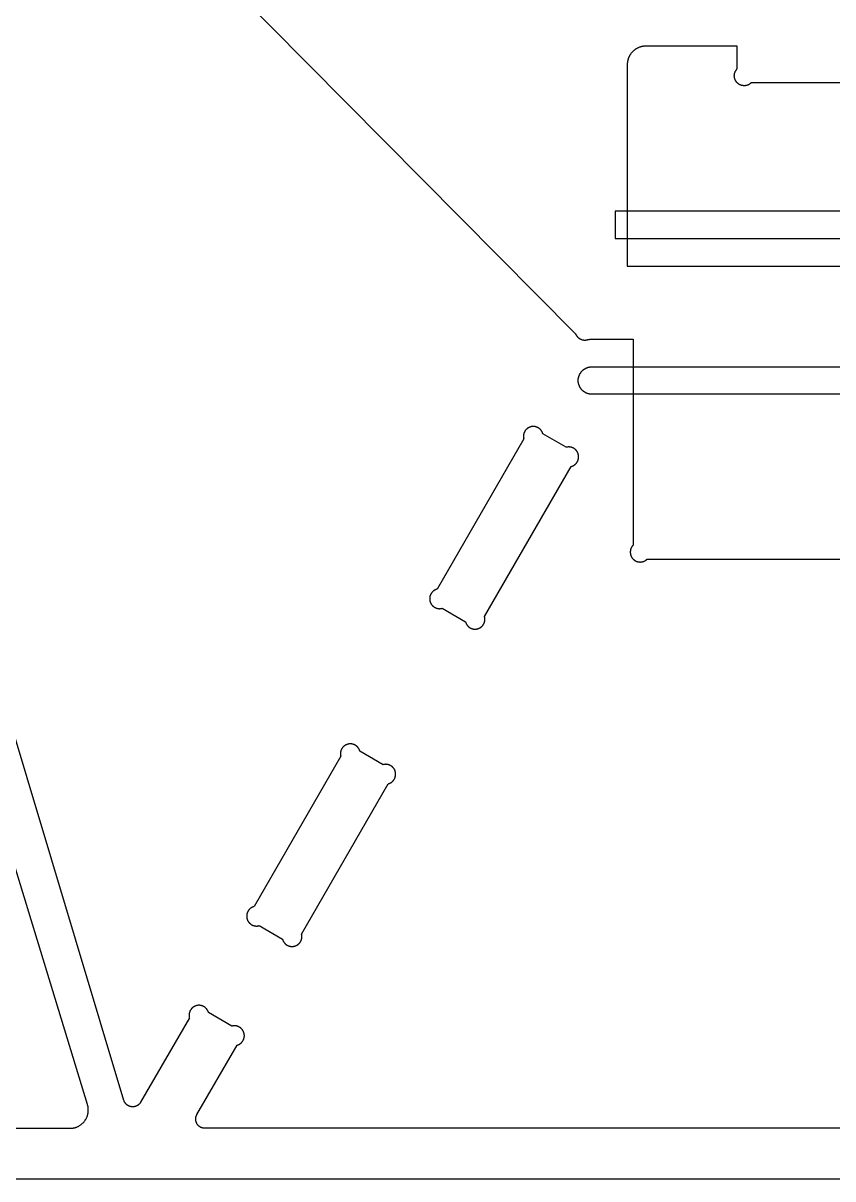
# Model space of a CAD drawing. Header units: inches. Extents: x -71.1 to 24.9, y -42.3 to 5.7.
# Drawn here: x -35.74 to -24.69, y -42.25 to -26.48 of the extents above; entities that cross this region are included whole.
import ezdxf

# ---------------------------------------------------------------- set-up
doc = ezdxf.new("R2010")
doc.units = ezdxf.units.IN
doc.header["$LTSCALE"] = 0.03937
doc.header["$MEASUREMENT"] = 0
for name, color, linetype, true_color in [('Default', 7, 'Continuous', 0x000000), ('pocket', 7, 'Continuous', 0x000000), ('profile - inside', 7, 'Continuous', 0x000000), ('profile - outside', 7, 'Continuous', 0x000000)]:
    doc.layers.add(name, color=color, linetype=linetype, true_color=true_color)

msp = doc.modelspace()

# ---------------------------------------------------------------- linework, layer by layer
at = {"layer": 'Default'}
msp.add_lwpolyline([(24.927, -42.253), (24.927, 5.747), (-71.073, 5.747), (-71.073, -42.253), (24.927, -42.253)], dxfattribs=at)
at = {"layer": 'pocket'}
for points in [[(-17.83, -29.045), (-27.664, -29.045)], [(-27.664, -29.045), (-27.664, -29.42)], [(-27.664, -29.42), (-17.83, -29.42)], [(-27.98, -31.545), (-27.984, -31.545), (-27.988, -31.545), (-27.992, -31.545), (-27.997, -31.544), (-28.001, -31.544), (-28.005, -31.543), (-28.01, -31.543), (-28.014, -31.542), (-28.018, -31.541), (-28.023, -31.54), (-28.027, -31.539), (-28.031, -31.538), (-28.036, -31.536), (-28.04, -31.535), (-28.045, -31.533), (-28.049, -31.532), (-28.053, -31.53), (-28.057, -31.528), (-28.062, -31.526), (-28.066, -31.524), (-28.07, -31.522), (-28.074, -31.519), (-28.078, -31.517), (-28.082, -31.514), (-28.086, -31.512), (-28.09, -31.509), (-28.094, -31.506), (-28.098, -31.503), (-28.102, -31.5), (-28.105, -31.497), (-28.109, -31.493), (-28.112, -31.49), (-28.116, -31.487), (-28.119, -31.483), (-28.122, -31.479), (-28.125, -31.476), (-28.128, -31.472), (-28.131, -31.468), (-28.134, -31.464), (-28.137, -31.46), (-28.139, -31.456), (-28.142, -31.452), (-28.144, -31.448), (-28.146, -31.444), (-28.149, -31.439), (-28.151, -31.435), (-28.152, -31.431), (-28.154, -31.427), (-28.156, -31.422), (-28.157, -31.418), (-28.159, -31.413), (-28.16, -31.409), (-28.161, -31.405), (-28.162, -31.4), (-28.163, -31.396), (-28.164, -31.392), (-28.165, -31.387), (-28.166, -31.383), (-28.166, -31.379), (-28.167, -31.374), (-28.167, -31.37), (-28.167, -31.366), (-28.167, -31.362), (-28.167, -31.358), (-28.167, -31.353), (-28.167, -31.349), (-28.167, -31.345), (-28.167, -31.341), (-28.166, -31.336), (-28.166, -31.332), (-28.165, -31.328), (-28.164, -31.323), (-28.163, -31.319), (-28.162, -31.315), (-28.161, -31.31), (-28.16, -31.306), (-28.159, -31.302), (-28.157, -31.297), (-28.156, -31.293), (-28.154, -31.288), (-28.152, -31.284), (-28.151, -31.28), (-28.149, -31.276), (-28.146, -31.271), (-28.144, -31.267), (-28.142, -31.263), (-28.139, -31.259), (-28.137, -31.255), (-28.134, -31.251), (-28.131, -31.247), (-28.128, -31.243), (-28.125, -31.239), (-28.122, -31.236), (-28.119, -31.232), (-28.116, -31.228), (-28.112, -31.225), (-28.109, -31.222), (-28.105, -31.218), (-28.102, -31.215), (-28.098, -31.212), (-28.094, -31.209), (-28.09, -31.206), (-28.086, -31.203), (-28.082, -31.201), (-28.078, -31.198), (-28.074, -31.196), (-28.07, -31.193), (-28.066, -31.191), (-28.062, -31.189), (-28.057, -31.187), (-28.053, -31.185), (-28.049, -31.183), (-28.045, -31.182), (-28.04, -31.18), (-28.036, -31.179), (-28.031, -31.177), (-28.027, -31.176), (-28.023, -31.175), (-28.018, -31.174), (-28.014, -31.173), (-28.01, -31.172), (-28.005, -31.172), (-28.001, -31.171), (-27.997, -31.171), (-27.992, -31.17), (-27.988, -31.17), (-27.984, -31.17), (-27.98, -31.17)], [(-27.98, -31.17), (-17.417, -31.17)], [(-17.417, -31.545), (-27.98, -31.545)]]:
    msp.add_lwpolyline(points, dxfattribs=at)
at = {"layer": 'profile - inside'}
for points in [[(-30.195, -34.336), (-30.195, -34.339), (-30.195, -34.342), (-30.195, -34.345), (-30.195, -34.348), (-30.194, -34.351), (-30.194, -34.354), (-30.194, -34.357), (-30.193, -34.36), (-30.192, -34.363), (-30.192, -34.367), (-30.191, -34.37), (-30.19, -34.373), (-30.189, -34.376), (-30.188, -34.379), (-30.187, -34.382), (-30.186, -34.385), (-30.185, -34.389), (-30.183, -34.392), (-30.182, -34.395), (-30.18, -34.398), (-30.179, -34.401), (-30.177, -34.404), (-30.175, -34.407), (-30.173, -34.41), (-30.171, -34.412), (-30.169, -34.415), (-30.167, -34.418), (-30.165, -34.421), (-30.163, -34.423), (-30.161, -34.426), (-30.158, -34.429), (-30.156, -34.431), (-30.153, -34.434), (-30.151, -34.436), (-30.148, -34.438), (-30.145, -34.441), (-30.143, -34.443), (-30.14, -34.445), (-30.137, -34.447), (-30.134, -34.449), (-30.131, -34.451), (-30.128, -34.452), (-30.125, -34.454), (-30.122, -34.456), (-30.119, -34.457), (-30.116, -34.459), (-30.113, -34.46), (-30.11, -34.461), (-30.107, -34.462), (-30.104, -34.464), (-30.101, -34.465), (-30.097, -34.466), (-30.094, -34.466), (-30.091, -34.467), (-30.088, -34.468), (-30.085, -34.468), (-30.082, -34.469), (-30.079, -34.469), (-30.076, -34.47), (-30.072, -34.47), (-30.069, -34.47), (-30.066, -34.471), (-30.063, -34.471), (-30.06, -34.471), (-30.056, -34.471), (-30.052, -34.47), (-30.047, -34.47), (-30.043, -34.47), (-30.039, -34.469), (-30.034, -34.468), (-30.03, -34.467), (-30.025, -34.466), (-29.707, -34.65), (-29.706, -34.653), (-29.705, -34.655), (-29.704, -34.658), (-29.703, -34.661), (-29.702, -34.663), (-29.701, -34.666), (-29.7, -34.668), (-29.699, -34.671), (-29.698, -34.673), (-29.697, -34.676), (-29.695, -34.678), (-29.694, -34.681), (-29.693, -34.683), (-29.691, -34.686), (-29.69, -34.688), (-29.688, -34.69), (-29.687, -34.693), (-29.685, -34.695), (-29.683, -34.697), (-29.681, -34.7), (-29.68, -34.702), (-29.678, -34.704), (-29.676, -34.706), (-29.674, -34.708), (-29.672, -34.71), (-29.67, -34.712), (-29.668, -34.714), (-29.666, -34.716), (-29.663, -34.718), (-29.661, -34.72), (-29.659, -34.722), (-29.657, -34.724), (-29.654, -34.725), (-29.652, -34.727), (-29.65, -34.728), (-29.647, -34.73), (-29.645, -34.731), (-29.642, -34.733), (-29.64, -34.734), (-29.637, -34.736), (-29.635, -34.737), (-29.632, -34.738), (-29.63, -34.739), (-29.627, -34.74), (-29.625, -34.741), (-29.622, -34.742), (-29.62, -34.743), (-29.617, -34.744), (-29.614, -34.745), (-29.612, -34.745), (-29.609, -34.746), (-29.607, -34.747), (-29.604, -34.747), (-29.601, -34.748), (-29.599, -34.748), (-29.596, -34.749), (-29.594, -34.749), (-29.591, -34.749), (-29.589, -34.75), (-29.586, -34.75), (-29.584, -34.75), (-29.581, -34.75), (-29.579, -34.75), (-29.576, -34.75), (-29.573, -34.75), (-29.57, -34.75), (-29.567, -34.75), (-29.564, -34.75), (-29.561, -34.749), (-29.558, -34.749), (-29.555, -34.749), (-29.552, -34.748), (-29.548, -34.747), (-29.545, -34.747), (-29.542, -34.746), (-29.539, -34.745), (-29.536, -34.744), (-29.533, -34.743), (-29.53, -34.742), (-29.526, -34.741), (-29.523, -34.74), (-29.52, -34.738), (-29.517, -34.737), (-29.514, -34.735), (-29.511, -34.734), (-29.508, -34.732), (-29.505, -34.73), (-29.502, -34.728), (-29.499, -34.726), (-29.497, -34.724), (-29.494, -34.722), (-29.491, -34.72), (-29.488, -34.718), (-29.486, -34.716), (-29.483, -34.713), (-29.481, -34.711), (-29.478, -34.708), (-29.476, -34.706), (-29.474, -34.703), (-29.471, -34.7), (-29.469, -34.698), (-29.467, -34.695), (-29.465, -34.692), (-29.463, -34.689), (-29.461, -34.686), (-29.46, -34.683), (-29.458, -34.68), (-29.456, -34.677), (-29.455, -34.674), (-29.453, -34.671), (-29.452, -34.668), (-29.451, -34.665), (-29.449, -34.662), (-29.448, -34.659), (-29.447, -34.656), (-29.446, -34.652), (-29.445, -34.649), (-29.445, -34.646), (-29.444, -34.643), (-29.443, -34.64), (-29.443, -34.637), (-29.442, -34.634), (-29.442, -34.63), (-29.442, -34.627), (-29.441, -34.624), (-29.441, -34.621), (-29.441, -34.618), (-29.441, -34.615), (-29.441, -34.611), (-29.441, -34.607), (-29.442, -34.602), (-29.442, -34.598), (-29.443, -34.594), (-29.444, -34.589), (-29.445, -34.585), (-29.446, -34.58), (-28.262, -32.529), (-28.259, -32.529), (-28.256, -32.528), (-28.254, -32.527), (-28.251, -32.526), (-28.249, -32.525), (-28.246, -32.524), (-28.244, -32.523), (-28.241, -32.522), (-28.239, -32.521), (-28.236, -32.52), (-28.234, -32.518), (-28.231, -32.517), (-28.229, -32.516), (-28.226, -32.514), (-28.224, -32.513), (-28.221, -32.511), (-28.219, -32.509), (-28.217, -32.508), (-28.214, -32.506), (-28.212, -32.504), (-28.21, -32.503), (-28.208, -32.501), (-28.206, -32.499), (-28.203, -32.497), (-28.201, -32.495), (-28.199, -32.493), (-28.197, -32.491), (-28.195, -32.488), (-28.194, -32.486), (-28.192, -32.484), (-28.19, -32.482), (-28.188, -32.48), (-28.187, -32.477), (-28.185, -32.475), (-28.183, -32.473), (-28.182, -32.47), (-28.18, -32.468), (-28.179, -32.465), (-28.178, -32.463), (-28.176, -32.46), (-28.175, -32.458), (-28.174, -32.455), (-28.173, -32.453), (-28.172, -32.45), (-28.171, -32.448), (-28.17, -32.445), (-28.169, -32.442), (-28.168, -32.44), (-28.167, -32.437), (-28.166, -32.435), (-28.166, -32.432), (-28.165, -32.43), (-28.165, -32.427), (-28.164, -32.424), (-28.164, -32.422), (-28.163, -32.419), (-28.163, -32.417), (-28.162, -32.414), (-28.162, -32.412), (-28.162, -32.409), (-28.162, -32.406), (-28.162, -32.404), (-28.162, -32.401), (-28.162, -32.399), (-28.162, -32.396), (-28.162, -32.393), (-28.162, -32.39), (-28.162, -32.387), (-28.162, -32.384), (-28.163, -32.381), (-28.163, -32.378), (-28.164, -32.374), (-28.164, -32.371), (-28.165, -32.368), (-28.166, -32.365), (-28.167, -32.362), (-28.168, -32.359), (-28.169, -32.356), (-28.17, -32.352), (-28.171, -32.349), (-28.172, -32.346), (-28.174, -32.343), (-28.175, -32.34), (-28.177, -32.337), (-28.178, -32.334), (-28.18, -32.331), (-28.182, -32.328), (-28.184, -32.325), (-28.186, -32.322), (-28.188, -32.319), (-28.19, -32.317), (-28.192, -32.314), (-28.194, -32.311), (-28.196, -32.309), (-28.199, -32.306), (-28.201, -32.304), (-28.204, -32.301), (-28.206, -32.299), (-28.209, -32.296), (-28.212, -32.294), (-28.214, -32.292), (-28.217, -32.29), (-28.22, -32.288), (-28.223, -32.286), (-28.226, -32.284), (-28.229, -32.282), (-28.232, -32.281), (-28.235, -32.279), (-28.238, -32.278), (-28.241, -32.276), (-28.244, -32.275), (-28.247, -32.274), (-28.25, -32.272), (-28.253, -32.271), (-28.256, -32.27), (-28.259, -32.269), (-28.263, -32.268), (-28.266, -32.268), (-28.269, -32.267), (-28.272, -32.266), (-28.275, -32.266), (-28.278, -32.265), (-28.281, -32.265), (-28.284, -32.265), (-28.288, -32.264), (-28.291, -32.264), (-28.294, -32.264), (-28.297, -32.264), (-28.301, -32.264), (-28.305, -32.264), (-28.309, -32.265), (-28.314, -32.265), (-28.318, -32.266), (-28.323, -32.267), (-28.327, -32.268), (-28.332, -32.269), (-28.65, -32.085), (-28.651, -32.082), (-28.652, -32.079), (-28.653, -32.077), (-28.654, -32.074), (-28.655, -32.072), (-28.656, -32.069), (-28.657, -32.066), (-28.658, -32.064), (-28.659, -32.061), (-28.66, -32.059), (-28.661, -32.056), (-28.663, -32.054), (-28.664, -32.051), (-28.666, -32.049), (-28.667, -32.047), (-28.669, -32.044), (-28.67, -32.042), (-28.672, -32.04), (-28.674, -32.037), (-28.675, -32.035), (-28.677, -32.033), (-28.679, -32.031), (-28.681, -32.028), (-28.683, -32.026), (-28.685, -32.024), (-28.687, -32.022), (-28.689, -32.02), (-28.691, -32.018), (-28.693, -32.017), (-28.696, -32.015), (-28.698, -32.013), (-28.7, -32.011), (-28.703, -32.009), (-28.705, -32.008), (-28.707, -32.006), (-28.71, -32.005), (-28.712, -32.003), (-28.715, -32.002), (-28.717, -32), (-28.719, -31.999), (-28.722, -31.998), (-28.725, -31.997), (-28.727, -31.996), (-28.73, -31.995), (-28.732, -31.994), (-28.735, -31.993), (-28.737, -31.992), (-28.74, -31.991), (-28.743, -31.99), (-28.745, -31.989), (-28.748, -31.989), (-28.75, -31.988), (-28.753, -31.987), (-28.755, -31.987), (-28.758, -31.986), (-28.761, -31.986), (-28.763, -31.986), (-28.766, -31.985), (-28.768, -31.985), (-28.771, -31.985), (-28.773, -31.985), (-28.776, -31.985), (-28.778, -31.985), (-28.781, -31.984), (-28.784, -31.985), (-28.787, -31.985), (-28.79, -31.985), (-28.793, -31.985), (-28.796, -31.985), (-28.799, -31.986), (-28.802, -31.986), (-28.805, -31.987), (-28.808, -31.987), (-28.812, -31.988), (-28.815, -31.989), (-28.818, -31.99), (-28.821, -31.991), (-28.824, -31.992), (-28.827, -31.993), (-28.83, -31.994), (-28.834, -31.995), (-28.837, -31.997), (-28.84, -31.998), (-28.843, -32), (-28.846, -32.001), (-28.849, -32.003), (-28.852, -32.005), (-28.855, -32.006), (-28.858, -32.008), (-28.86, -32.01), (-28.863, -32.013), (-28.866, -32.015), (-28.869, -32.017), (-28.871, -32.019), (-28.874, -32.022), (-28.876, -32.024), (-28.879, -32.027), (-28.881, -32.029), (-28.883, -32.032), (-28.886, -32.034), (-28.888, -32.037), (-28.89, -32.04), (-28.892, -32.043), (-28.894, -32.046), (-28.896, -32.049), (-28.897, -32.051), (-28.899, -32.054), (-28.901, -32.057), (-28.902, -32.061), (-28.904, -32.064), (-28.905, -32.067), (-28.906, -32.07), (-28.907, -32.073), (-28.909, -32.076), (-28.91, -32.079), (-28.911, -32.082), (-28.911, -32.085), (-28.912, -32.089), (-28.913, -32.092), (-28.914, -32.095), (-28.914, -32.098), (-28.915, -32.101), (-28.915, -32.104), (-28.915, -32.107), (-28.915, -32.11), (-28.916, -32.113), (-28.916, -32.116), (-28.916, -32.119), (-28.916, -32.124), (-28.916, -32.128), (-28.915, -32.132), (-28.915, -32.137), (-28.914, -32.141), (-28.913, -32.146), (-28.912, -32.15), (-28.911, -32.154), (-30.095, -34.205), (-30.098, -34.206), (-30.1, -34.207), (-30.103, -34.208), (-30.106, -34.209), (-30.108, -34.209), (-30.111, -34.21), (-30.113, -34.212), (-30.116, -34.213), (-30.118, -34.214), (-30.121, -34.215), (-30.123, -34.216), (-30.126, -34.218), (-30.128, -34.219), (-30.131, -34.221), (-30.133, -34.222), (-30.136, -34.224), (-30.138, -34.225), (-30.14, -34.227), (-30.143, -34.229), (-30.145, -34.23), (-30.147, -34.232), (-30.149, -34.234), (-30.151, -34.236), (-30.153, -34.238), (-30.155, -34.24), (-30.158, -34.242), (-30.159, -34.244), (-30.161, -34.246), (-30.163, -34.248), (-30.165, -34.251), (-30.167, -34.253), (-30.169, -34.255), (-30.17, -34.257), (-30.172, -34.26), (-30.174, -34.262), (-30.175, -34.265), (-30.177, -34.267), (-30.178, -34.269), (-30.179, -34.272), (-30.181, -34.274), (-30.182, -34.277), (-30.183, -34.279), (-30.184, -34.282), (-30.185, -34.285), (-30.186, -34.287), (-30.187, -34.29), (-30.188, -34.292), (-30.189, -34.295), (-30.19, -34.297), (-30.191, -34.3), (-30.191, -34.303), (-30.192, -34.305), (-30.192, -34.308), (-30.193, -34.31), (-30.193, -34.313), (-30.194, -34.316), (-30.194, -34.318), (-30.194, -34.321), (-30.195, -34.323), (-30.195, -34.326), (-30.195, -34.328), (-30.195, -34.331), (-30.195, -34.333), (-30.195, -34.336)], [(-32.693, -38.667), (-32.693, -38.67), (-32.693, -38.673), (-32.693, -38.676), (-32.693, -38.679), (-32.692, -38.682), (-32.692, -38.685), (-32.692, -38.688), (-32.691, -38.692), (-32.69, -38.695), (-32.69, -38.698), (-32.689, -38.701), (-32.688, -38.704), (-32.687, -38.707), (-32.686, -38.71), (-32.685, -38.714), (-32.684, -38.717), (-32.682, -38.72), (-32.681, -38.723), (-32.68, -38.726), (-32.678, -38.729), (-32.677, -38.732), (-32.675, -38.735), (-32.673, -38.738), (-32.671, -38.741), (-32.669, -38.744), (-32.667, -38.747), (-32.665, -38.749), (-32.663, -38.752), (-32.661, -38.755), (-32.658, -38.757), (-32.656, -38.76), (-32.654, -38.763), (-32.651, -38.765), (-32.649, -38.767), (-32.646, -38.77), (-32.643, -38.772), (-32.641, -38.774), (-32.638, -38.776), (-32.635, -38.778), (-32.632, -38.78), (-32.629, -38.782), (-32.626, -38.784), (-32.623, -38.785), (-32.62, -38.787), (-32.617, -38.788), (-32.614, -38.79), (-32.611, -38.791), (-32.608, -38.793), (-32.605, -38.794), (-32.602, -38.795), (-32.599, -38.796), (-32.595, -38.797), (-32.592, -38.798), (-32.589, -38.798), (-32.586, -38.799), (-32.583, -38.8), (-32.58, -38.8), (-32.577, -38.801), (-32.573, -38.801), (-32.57, -38.802), (-32.567, -38.802), (-32.564, -38.802), (-32.561, -38.802), (-32.558, -38.802), (-32.554, -38.802), (-32.55, -38.802), (-32.545, -38.801), (-32.541, -38.801), (-32.537, -38.8), (-32.532, -38.8), (-32.528, -38.799), (-32.523, -38.797), (-32.204, -38.982), (-32.204, -38.984), (-32.203, -38.987), (-32.202, -38.989), (-32.201, -38.992), (-32.2, -38.994), (-32.199, -38.997), (-32.198, -39), (-32.197, -39.002), (-32.196, -39.005), (-32.195, -39.007), (-32.193, -39.01), (-32.192, -39.012), (-32.191, -39.015), (-32.189, -39.017), (-32.188, -39.019), (-32.186, -39.022), (-32.185, -39.024), (-32.183, -39.027), (-32.181, -39.029), (-32.179, -39.031), (-32.178, -39.033), (-32.176, -39.035), (-32.174, -39.038), (-32.172, -39.04), (-32.17, -39.042), (-32.168, -39.044), (-32.166, -39.046), (-32.164, -39.048), (-32.161, -39.05), (-32.159, -39.051), (-32.157, -39.053), (-32.155, -39.055), (-32.152, -39.057), (-32.15, -39.058), (-32.148, -39.06), (-32.145, -39.061), (-32.143, -39.063), (-32.14, -39.064), (-32.138, -39.066), (-32.135, -39.067), (-32.133, -39.068), (-32.13, -39.069), (-32.128, -39.07), (-32.125, -39.072), (-32.123, -39.073), (-32.12, -39.074), (-32.117, -39.074), (-32.115, -39.075), (-32.112, -39.076), (-32.11, -39.077), (-32.107, -39.077), (-32.105, -39.078), (-32.102, -39.079), (-32.099, -39.079), (-32.097, -39.08), (-32.094, -39.08), (-32.092, -39.08), (-32.089, -39.081), (-32.087, -39.081), (-32.084, -39.081), (-32.081, -39.081), (-32.079, -39.081), (-32.077, -39.082), (-32.074, -39.082), (-32.071, -39.082), (-32.068, -39.081), (-32.065, -39.081), (-32.062, -39.081), (-32.059, -39.081), (-32.056, -39.08), (-32.053, -39.08), (-32.049, -39.079), (-32.046, -39.079), (-32.043, -39.078), (-32.04, -39.077), (-32.037, -39.076), (-32.034, -39.075), (-32.031, -39.074), (-32.027, -39.073), (-32.024, -39.072), (-32.021, -39.071), (-32.018, -39.069), (-32.015, -39.068), (-32.012, -39.067), (-32.009, -39.065), (-32.006, -39.063), (-32.003, -39.061), (-32, -39.06), (-31.997, -39.058), (-31.994, -39.056), (-31.992, -39.054), (-31.989, -39.051), (-31.986, -39.049), (-31.984, -39.047), (-31.981, -39.044), (-31.979, -39.042), (-31.976, -39.04), (-31.974, -39.037), (-31.971, -39.034), (-31.969, -39.032), (-31.967, -39.029), (-31.965, -39.026), (-31.963, -39.023), (-31.961, -39.02), (-31.959, -39.018), (-31.957, -39.015), (-31.956, -39.012), (-31.954, -39.009), (-31.953, -39.006), (-31.951, -39.002), (-31.95, -38.999), (-31.949, -38.996), (-31.947, -38.993), (-31.946, -38.99), (-31.945, -38.987), (-31.944, -38.984), (-31.943, -38.981), (-31.943, -38.977), (-31.942, -38.974), (-31.941, -38.971), (-31.941, -38.968), (-31.94, -38.965), (-31.94, -38.962), (-31.94, -38.959), (-31.939, -38.956), (-31.939, -38.953), (-31.939, -38.95), (-31.939, -38.947), (-31.939, -38.942), (-31.939, -38.938), (-31.94, -38.934), (-31.94, -38.929), (-31.941, -38.925), (-31.942, -38.921), (-31.943, -38.916), (-31.944, -38.912), (-30.76, -36.861), (-30.757, -36.86), (-30.754, -36.859), (-30.752, -36.858), (-30.749, -36.858), (-30.747, -36.857), (-30.744, -36.856), (-30.742, -36.855), (-30.739, -36.853), (-30.736, -36.852), (-30.734, -36.851), (-30.731, -36.85), (-30.729, -36.848), (-30.726, -36.847), (-30.724, -36.846), (-30.722, -36.844), (-30.719, -36.842), (-30.717, -36.841), (-30.715, -36.839), (-30.712, -36.837), (-30.71, -36.836), (-30.708, -36.834), (-30.706, -36.832), (-30.703, -36.83), (-30.701, -36.828), (-30.699, -36.826), (-30.697, -36.824), (-30.695, -36.822), (-30.693, -36.82), (-30.692, -36.818), (-30.69, -36.815), (-30.688, -36.813), (-30.686, -36.811), (-30.684, -36.809), (-30.683, -36.806), (-30.681, -36.804), (-30.68, -36.801), (-30.678, -36.799), (-30.677, -36.797), (-30.676, -36.794), (-30.674, -36.792), (-30.673, -36.789), (-30.672, -36.787), (-30.671, -36.784), (-30.67, -36.782), (-30.669, -36.779), (-30.668, -36.776), (-30.667, -36.774), (-30.666, -36.771), (-30.665, -36.769), (-30.664, -36.766), (-30.664, -36.763), (-30.663, -36.761), (-30.662, -36.758), (-30.662, -36.756), (-30.661, -36.753), (-30.661, -36.751), (-30.661, -36.748), (-30.66, -36.745), (-30.66, -36.743), (-30.66, -36.74), (-30.66, -36.738), (-30.66, -36.735), (-30.66, -36.733), (-30.66, -36.73), (-30.66, -36.727), (-30.66, -36.724), (-30.66, -36.721), (-30.66, -36.718), (-30.66, -36.715), (-30.661, -36.712), (-30.661, -36.709), (-30.662, -36.706), (-30.662, -36.703), (-30.663, -36.7), (-30.664, -36.696), (-30.665, -36.693), (-30.666, -36.69), (-30.667, -36.687), (-30.668, -36.684), (-30.669, -36.681), (-30.67, -36.678), (-30.672, -36.674), (-30.673, -36.671), (-30.675, -36.668), (-30.676, -36.665), (-30.678, -36.662), (-30.68, -36.659), (-30.682, -36.656), (-30.683, -36.654), (-30.685, -36.651), (-30.688, -36.648), (-30.69, -36.645), (-30.692, -36.643), (-30.694, -36.64), (-30.697, -36.637), (-30.699, -36.635), (-30.702, -36.632), (-30.704, -36.63), (-30.707, -36.628), (-30.709, -36.626), (-30.712, -36.623), (-30.715, -36.621), (-30.718, -36.619), (-30.721, -36.617), (-30.724, -36.616), (-30.727, -36.614), (-30.729, -36.612), (-30.733, -36.61), (-30.736, -36.609), (-30.739, -36.607), (-30.742, -36.606), (-30.745, -36.605), (-30.748, -36.604), (-30.751, -36.603), (-30.754, -36.602), (-30.757, -36.601), (-30.761, -36.6), (-30.764, -36.599), (-30.767, -36.598), (-30.77, -36.598), (-30.773, -36.597), (-30.776, -36.597), (-30.779, -36.596), (-30.782, -36.596), (-30.785, -36.596), (-30.788, -36.595), (-30.792, -36.595), (-30.795, -36.595), (-30.799, -36.595), (-30.803, -36.596), (-30.807, -36.596), (-30.812, -36.596), (-30.816, -36.597), (-30.821, -36.598), (-30.825, -36.599), (-30.829, -36.6), (-31.148, -36.416), (-31.149, -36.413), (-31.15, -36.411), (-31.151, -36.408), (-31.152, -36.406), (-31.152, -36.403), (-31.153, -36.4), (-31.155, -36.398), (-31.156, -36.395), (-31.157, -36.393), (-31.158, -36.39), (-31.159, -36.388), (-31.161, -36.385), (-31.162, -36.383), (-31.164, -36.38), (-31.165, -36.378), (-31.167, -36.376), (-31.168, -36.373), (-31.17, -36.371), (-31.172, -36.369), (-31.173, -36.366), (-31.175, -36.364), (-31.177, -36.362), (-31.179, -36.36), (-31.181, -36.358), (-31.183, -36.356), (-31.185, -36.354), (-31.187, -36.352), (-31.189, -36.35), (-31.191, -36.348), (-31.194, -36.346), (-31.196, -36.344), (-31.198, -36.342), (-31.2, -36.341), (-31.203, -36.339), (-31.205, -36.338), (-31.208, -36.336), (-31.21, -36.335), (-31.212, -36.333), (-31.215, -36.332), (-31.217, -36.331), (-31.22, -36.329), (-31.222, -36.328), (-31.225, -36.327), (-31.228, -36.326), (-31.23, -36.325), (-31.233, -36.324), (-31.235, -36.323), (-31.238, -36.322), (-31.24, -36.321), (-31.243, -36.321), (-31.246, -36.32), (-31.248, -36.319), (-31.251, -36.319), (-31.253, -36.318), (-31.256, -36.318), (-31.259, -36.317), (-31.261, -36.317), (-31.264, -36.317), (-31.266, -36.316), (-31.269, -36.316), (-31.271, -36.316), (-31.274, -36.316), (-31.276, -36.316), (-31.279, -36.316), (-31.282, -36.316), (-31.285, -36.316), (-31.288, -36.316), (-31.291, -36.316), (-31.294, -36.317), (-31.297, -36.317), (-31.3, -36.318), (-31.303, -36.318), (-31.306, -36.319), (-31.31, -36.319), (-31.313, -36.32), (-31.316, -36.321), (-31.319, -36.322), (-31.322, -36.323), (-31.325, -36.324), (-31.328, -36.325), (-31.331, -36.327), (-31.335, -36.328), (-31.338, -36.329), (-31.341, -36.331), (-31.344, -36.333), (-31.347, -36.334), (-31.35, -36.336), (-31.353, -36.338), (-31.355, -36.34), (-31.358, -36.342), (-31.361, -36.344), (-31.364, -36.346), (-31.366, -36.348), (-31.369, -36.351), (-31.372, -36.353), (-31.374, -36.355), (-31.377, -36.358), (-31.379, -36.36), (-31.381, -36.363), (-31.383, -36.366), (-31.386, -36.368), (-31.388, -36.371), (-31.39, -36.374), (-31.392, -36.377), (-31.394, -36.38), (-31.395, -36.383), (-31.397, -36.386), (-31.399, -36.389), (-31.4, -36.392), (-31.402, -36.395), (-31.403, -36.398), (-31.404, -36.401), (-31.405, -36.404), (-31.407, -36.407), (-31.408, -36.411), (-31.408, -36.414), (-31.409, -36.417), (-31.41, -36.42), (-31.411, -36.423), (-31.411, -36.426), (-31.412, -36.429), (-31.412, -36.432), (-31.413, -36.436), (-31.413, -36.439), (-31.413, -36.442), (-31.414, -36.445), (-31.414, -36.448), (-31.414, -36.451), (-31.414, -36.455), (-31.413, -36.459), (-31.413, -36.464), (-31.413, -36.468), (-31.412, -36.472), (-31.411, -36.477), (-31.41, -36.481), (-31.409, -36.486), (-32.593, -38.537), (-32.596, -38.537), (-32.598, -38.538), (-32.601, -38.539), (-32.604, -38.54), (-32.606, -38.541), (-32.609, -38.542), (-32.611, -38.543), (-32.614, -38.544), (-32.616, -38.545), (-32.619, -38.546), (-32.621, -38.548), (-32.624, -38.549), (-32.626, -38.55), (-32.629, -38.552), (-32.631, -38.553), (-32.633, -38.555), (-32.636, -38.557), (-32.638, -38.558), (-32.64, -38.56), (-32.643, -38.562), (-32.645, -38.564), (-32.647, -38.565), (-32.649, -38.567), (-32.651, -38.569), (-32.653, -38.571), (-32.655, -38.573), (-32.657, -38.575), (-32.659, -38.578), (-32.661, -38.58), (-32.663, -38.582), (-32.665, -38.584), (-32.667, -38.586), (-32.668, -38.589), (-32.67, -38.591), (-32.671, -38.594), (-32.673, -38.596), (-32.674, -38.598), (-32.676, -38.601), (-32.677, -38.603), (-32.679, -38.606), (-32.68, -38.608), (-32.681, -38.611), (-32.682, -38.613), (-32.683, -38.616), (-32.684, -38.618), (-32.685, -38.621), (-32.686, -38.624), (-32.687, -38.626), (-32.688, -38.629), (-32.688, -38.631), (-32.689, -38.634), (-32.69, -38.637), (-32.69, -38.639), (-32.691, -38.642), (-32.691, -38.644), (-32.692, -38.647), (-32.692, -38.649), (-32.692, -38.652), (-32.693, -38.655), (-32.693, -38.657), (-32.693, -38.66), (-32.693, -38.662), (-32.693, -38.665), (-32.693, -38.667)]]:
    msp.add_lwpolyline(points, dxfattribs=at)
at = {"layer": 'profile - outside'}
for points in [[(-12.071, -41.562), (-33.263, -41.562), (-33.267, -41.562), (-33.271, -41.562), (-33.275, -41.562), (-33.279, -41.561), (-33.283, -41.561), (-33.287, -41.56), (-33.291, -41.559), (-33.295, -41.558), (-33.299, -41.557), (-33.303, -41.556), (-33.307, -41.554), (-33.311, -41.553), (-33.315, -41.551), (-33.318, -41.55), (-33.322, -41.548), (-33.326, -41.546), (-33.329, -41.543), (-33.333, -41.541), (-33.336, -41.539), (-33.34, -41.536), (-33.343, -41.534), (-33.346, -41.531), (-33.349, -41.528), (-33.352, -41.525), (-33.355, -41.522), (-33.358, -41.519), (-33.36, -41.516), (-33.363, -41.513), (-33.365, -41.51), (-33.367, -41.506), (-33.37, -41.503), (-33.372, -41.5), (-33.374, -41.496), (-33.375, -41.493), (-33.377, -41.489), (-33.379, -41.486), (-33.38, -41.482), (-33.382, -41.478), (-33.383, -41.474), (-33.384, -41.47), (-33.385, -41.466), (-33.386, -41.462), (-33.387, -41.458), (-33.387, -41.454), (-33.388, -41.45), (-33.388, -41.446), (-33.388, -41.441), (-33.388, -41.437), (-33.388, -41.433), (-33.388, -41.429), (-33.388, -41.425), (-33.387, -41.421), (-33.387, -41.417), (-33.386, -41.412), (-33.385, -41.408), (-33.384, -41.404), (-33.383, -41.4), (-33.382, -41.397), (-33.38, -41.393), (-33.379, -41.389), (-33.377, -41.385), (-33.375, -41.382), (-33.374, -41.378), (-33.372, -41.375), (-32.825, -40.429), (-32.823, -40.428), (-32.82, -40.427), (-32.818, -40.426), (-32.815, -40.425), (-32.812, -40.424), (-32.81, -40.423), (-32.807, -40.422), (-32.805, -40.421), (-32.802, -40.42), (-32.8, -40.419), (-32.797, -40.418), (-32.795, -40.416), (-32.792, -40.415), (-32.79, -40.413), (-32.787, -40.412), (-32.785, -40.41), (-32.783, -40.409), (-32.78, -40.407), (-32.778, -40.405), (-32.776, -40.404), (-32.774, -40.402), (-32.771, -40.4), (-32.769, -40.398), (-32.767, -40.396), (-32.765, -40.394), (-32.763, -40.392), (-32.761, -40.39), (-32.759, -40.388), (-32.757, -40.386), (-32.755, -40.383), (-32.754, -40.381), (-32.752, -40.379), (-32.75, -40.376), (-32.749, -40.374), (-32.747, -40.372), (-32.746, -40.369), (-32.744, -40.367), (-32.743, -40.364), (-32.741, -40.362), (-32.74, -40.359), (-32.739, -40.357), (-32.738, -40.354), (-32.736, -40.352), (-32.735, -40.349), (-32.734, -40.347), (-32.733, -40.344), (-32.732, -40.342), (-32.732, -40.339), (-32.731, -40.336), (-32.73, -40.334), (-32.729, -40.331), (-32.729, -40.329), (-32.728, -40.326), (-32.728, -40.324), (-32.727, -40.321), (-32.727, -40.318), (-32.726, -40.316), (-32.726, -40.313), (-32.726, -40.311), (-32.726, -40.308), (-32.725, -40.306), (-32.725, -40.303), (-32.725, -40.301), (-32.725, -40.298), (-32.725, -40.295), (-32.725, -40.292), (-32.726, -40.289), (-32.726, -40.286), (-32.726, -40.283), (-32.726, -40.28), (-32.727, -40.277), (-32.728, -40.274), (-32.728, -40.271), (-32.729, -40.267), (-32.73, -40.264), (-32.73, -40.261), (-32.731, -40.258), (-32.732, -40.255), (-32.734, -40.252), (-32.735, -40.249), (-32.736, -40.245), (-32.737, -40.242), (-32.739, -40.239), (-32.74, -40.236), (-32.742, -40.233), (-32.744, -40.23), (-32.745, -40.227), (-32.747, -40.224), (-32.749, -40.221), (-32.751, -40.219), (-32.753, -40.216), (-32.755, -40.213), (-32.758, -40.21), (-32.76, -40.208), (-32.762, -40.205), (-32.765, -40.203), (-32.767, -40.2), (-32.77, -40.198), (-32.772, -40.196), (-32.775, -40.193), (-32.778, -40.191), (-32.781, -40.189), (-32.784, -40.187), (-32.786, -40.185), (-32.789, -40.183), (-32.792, -40.182), (-32.795, -40.18), (-32.798, -40.178), (-32.801, -40.177), (-32.804, -40.175), (-32.807, -40.174), (-32.811, -40.173), (-32.814, -40.171), (-32.817, -40.17), (-32.82, -40.169), (-32.823, -40.168), (-32.826, -40.168), (-32.829, -40.167), (-32.833, -40.166), (-32.836, -40.165), (-32.839, -40.165), (-32.842, -40.164), (-32.845, -40.164), (-32.848, -40.164), (-32.851, -40.164), (-32.854, -40.163), (-32.857, -40.163), (-32.86, -40.163), (-32.864, -40.163), (-32.869, -40.163), (-32.873, -40.164), (-32.877, -40.164), (-32.882, -40.165), (-32.886, -40.166), (-32.891, -40.167), (-32.895, -40.168), (-33.214, -39.984), (-33.215, -39.981), (-33.216, -39.979), (-33.216, -39.976), (-33.217, -39.973), (-33.218, -39.971), (-33.219, -39.968), (-33.22, -39.966), (-33.221, -39.963), (-33.223, -39.961), (-33.224, -39.958), (-33.225, -39.956), (-33.226, -39.953), (-33.228, -39.951), (-33.229, -39.948), (-33.231, -39.946), (-33.232, -39.943), (-33.234, -39.941), (-33.236, -39.939), (-33.237, -39.936), (-33.239, -39.934), (-33.241, -39.932), (-33.243, -39.93), (-33.245, -39.928), (-33.247, -39.926), (-33.249, -39.923), (-33.251, -39.921), (-33.253, -39.919), (-33.255, -39.918), (-33.257, -39.916), (-33.259, -39.914), (-33.262, -39.912), (-33.264, -39.91), (-33.266, -39.909), (-33.269, -39.907), (-33.271, -39.905), (-33.273, -39.904), (-33.276, -39.902), (-33.278, -39.901), (-33.281, -39.9), (-33.283, -39.898), (-33.286, -39.897), (-33.288, -39.896), (-33.291, -39.895), (-33.293, -39.894), (-33.296, -39.893), (-33.298, -39.892), (-33.301, -39.891), (-33.304, -39.89), (-33.306, -39.889), (-33.309, -39.888), (-33.311, -39.888), (-33.314, -39.887), (-33.317, -39.887), (-33.319, -39.886), (-33.322, -39.886), (-33.324, -39.885), (-33.327, -39.885), (-33.329, -39.885), (-33.332, -39.884), (-33.334, -39.884), (-33.337, -39.884), (-33.339, -39.884), (-33.342, -39.884), (-33.344, -39.884), (-33.347, -39.884), (-33.35, -39.884), (-33.353, -39.884), (-33.357, -39.884), (-33.36, -39.885), (-33.363, -39.885), (-33.366, -39.885), (-33.369, -39.886), (-33.372, -39.887), (-33.375, -39.887), (-33.378, -39.888), (-33.382, -39.889), (-33.385, -39.89), (-33.388, -39.891), (-33.391, -39.892), (-33.394, -39.893), (-33.397, -39.894), (-33.4, -39.896), (-33.403, -39.897), (-33.406, -39.899), (-33.409, -39.9), (-33.412, -39.902), (-33.415, -39.904), (-33.418, -39.906), (-33.421, -39.908), (-33.424, -39.91), (-33.427, -39.912), (-33.43, -39.914), (-33.432, -39.916), (-33.435, -39.918), (-33.437, -39.921), (-33.44, -39.923), (-33.442, -39.926), (-33.445, -39.928), (-33.447, -39.931), (-33.449, -39.934), (-33.451, -39.936), (-33.453, -39.939), (-33.455, -39.942), (-33.457, -39.945), (-33.459, -39.948), (-33.461, -39.951), (-33.463, -39.954), (-33.464, -39.957), (-33.466, -39.96), (-33.467, -39.963), (-33.469, -39.966), (-33.47, -39.969), (-33.471, -39.972), (-33.472, -39.975), (-33.473, -39.978), (-33.474, -39.982), (-33.475, -39.985), (-33.476, -39.988), (-33.477, -39.991), (-33.477, -39.994), (-33.478, -39.997), (-33.478, -40), (-33.479, -40.003), (-33.479, -40.007), (-33.479, -40.01), (-33.479, -40.013), (-33.479, -40.016), (-33.479, -40.019), (-33.479, -40.023), (-33.479, -40.027), (-33.479, -40.032), (-33.478, -40.036), (-33.478, -40.04), (-33.477, -40.045), (-33.476, -40.049), (-33.475, -40.054), (-34.141, -41.207), (-34.143, -41.211), (-34.145, -41.215), (-34.147, -41.216), (-34.148, -41.218), (-34.149, -41.22), (-34.151, -41.222), (-34.152, -41.223), (-34.153, -41.225), (-34.155, -41.227), (-34.156, -41.229), (-34.158, -41.23), (-34.159, -41.232), (-34.161, -41.233), (-34.163, -41.235), (-34.164, -41.237), (-34.166, -41.238), (-34.168, -41.24), (-34.17, -41.241), (-34.171, -41.243), (-34.173, -41.244), (-34.175, -41.245), (-34.177, -41.247), (-34.179, -41.248), (-34.181, -41.249), (-34.183, -41.251), (-34.185, -41.252), (-34.187, -41.253), (-34.189, -41.254), (-34.191, -41.255), (-34.193, -41.256), (-34.195, -41.257), (-34.197, -41.258), (-34.199, -41.259), (-34.201, -41.26), (-34.204, -41.261), (-34.206, -41.262), (-34.208, -41.263), (-34.21, -41.263), (-34.212, -41.264), (-34.215, -41.265), (-34.217, -41.265), (-34.219, -41.266), (-34.221, -41.267), (-34.224, -41.267), (-34.226, -41.267), (-34.228, -41.268), (-34.23, -41.268), (-34.233, -41.269), (-34.235, -41.269), (-34.237, -41.269), (-34.239, -41.269), (-34.242, -41.269), (-34.244, -41.27), (-34.246, -41.27), (-34.248, -41.27), (-34.251, -41.27), (-34.253, -41.27), (-34.255, -41.27), (-34.259, -41.269), (-34.264, -41.269), (-34.268, -41.268), (-34.272, -41.268), (-34.274, -41.267), (-34.276, -41.267), (-34.279, -41.266), (-34.281, -41.266), (-34.283, -41.265), (-34.285, -41.264), (-34.287, -41.264), (-34.289, -41.263), (-34.291, -41.262), (-34.294, -41.261), (-34.296, -41.261), (-34.298, -41.26), (-34.3, -41.259), (-34.302, -41.258), (-34.304, -41.257), (-34.306, -41.256), (-34.308, -41.255), (-34.31, -41.254), (-34.312, -41.253), (-34.314, -41.251), (-34.316, -41.25), (-34.318, -41.249), (-34.32, -41.248), (-34.322, -41.246), (-34.324, -41.245), (-34.326, -41.243), (-34.328, -41.242), (-34.329, -41.24), (-34.331, -41.239), (-34.333, -41.237), (-34.335, -41.236), (-34.336, -41.234), (-34.338, -41.233), (-34.34, -41.231), (-34.341, -41.229), (-34.343, -41.227), (-34.344, -41.226), (-34.346, -41.224), (-34.347, -41.222), (-34.349, -41.22), (-34.35, -41.218), (-34.351, -41.217), (-34.353, -41.215), (-34.354, -41.213), (-34.355, -41.211), (-34.356, -41.209), (-34.357, -41.207), (-34.359, -41.205), (-34.36, -41.203), (-34.361, -41.201), (-34.362, -41.199), (-34.363, -41.197), (-34.364, -41.195), (-34.364, -41.193), (-34.365, -41.191), (-34.366, -41.189), (-34.368, -41.185), (-34.369, -41.181), (-40.62, -20.33)], [(-38.631, -20.206), (-28.214, -30.709), (-28.212, -30.713), (-28.21, -30.716), (-28.208, -30.719), (-28.206, -30.721), (-28.204, -30.724), (-28.202, -30.727), (-28.2, -30.73), (-28.197, -30.733), (-28.195, -30.737), (-28.194, -30.739), (-28.193, -30.741), (-28.191, -30.743), (-28.19, -30.745), (-28.189, -30.747), (-28.187, -30.749), (-28.186, -30.751), (-28.185, -30.753), (-28.183, -30.754), (-28.182, -30.756), (-28.18, -30.758), (-28.178, -30.76), (-28.177, -30.762), (-28.175, -30.764), (-28.174, -30.765), (-28.172, -30.767), (-28.17, -30.769), (-28.168, -30.77), (-28.167, -30.772), (-28.165, -30.773), (-28.163, -30.775), (-28.161, -30.776), (-28.159, -30.778), (-28.157, -30.779), (-28.155, -30.781), (-28.153, -30.782), (-28.151, -30.783), (-28.149, -30.785), (-28.147, -30.786), (-28.145, -30.787), (-28.141, -30.789), (-28.137, -30.792), (-28.133, -30.793), (-28.129, -30.795), (-28.124, -30.797), (-28.12, -30.798), (-28.116, -30.8), (-28.111, -30.801), (-28.107, -30.802), (-28.103, -30.803), (-28.098, -30.804), (-28.094, -30.804), (-28.09, -30.805), (-28.086, -30.805), (-28.082, -30.805), (-28.077, -30.805), (-28.075, -30.805), (-28.073, -30.805), (-28.07, -30.805), (-28.068, -30.805), (-28.065, -30.805), (-28.063, -30.805), (-28.06, -30.804), (-28.058, -30.804), (-28.055, -30.804), (-28.053, -30.803), (-28.05, -30.803), (-28.047, -30.802), (-28.045, -30.801), (-28.042, -30.801), (-28.04, -30.8), (-28.037, -30.799), (-28.034, -30.799), (-28.03, -30.799), (-28.027, -30.798), (-28.023, -30.798), (-28.02, -30.797), (-28.016, -30.797), (-28.013, -30.796), (-28.009, -30.795), (-27.417, -30.795), (-27.417, -33.604), (-27.42, -33.607), (-27.422, -33.609), (-27.424, -33.612), (-27.427, -33.614), (-27.429, -33.617), (-27.431, -33.62), (-27.433, -33.623), (-27.435, -33.626), (-27.437, -33.629), (-27.439, -33.632), (-27.44, -33.635), (-27.442, -33.638), (-27.443, -33.641), (-27.445, -33.644), (-27.446, -33.647), (-27.447, -33.65), (-27.449, -33.653), (-27.45, -33.656), (-27.451, -33.659), (-27.452, -33.662), (-27.453, -33.666), (-27.453, -33.669), (-27.454, -33.672), (-27.455, -33.675), (-27.455, -33.678), (-27.456, -33.681), (-27.456, -33.684), (-27.456, -33.687), (-27.457, -33.69), (-27.457, -33.694), (-27.457, -33.697), (-27.457, -33.7), (-27.457, -33.703), (-27.457, -33.706), (-27.457, -33.709), (-27.456, -33.712), (-27.456, -33.715), (-27.456, -33.718), (-27.455, -33.721), (-27.455, -33.724), (-27.454, -33.727), (-27.453, -33.73), (-27.453, -33.734), (-27.452, -33.737), (-27.451, -33.74), (-27.45, -33.743), (-27.449, -33.746), (-27.447, -33.749), (-27.446, -33.752), (-27.445, -33.755), (-27.443, -33.759), (-27.442, -33.762), (-27.44, -33.765), (-27.439, -33.768), (-27.437, -33.771), (-27.435, -33.773), (-27.433, -33.776), (-27.431, -33.779), (-27.429, -33.782), (-27.427, -33.785), (-27.424, -33.787), (-27.422, -33.79), (-27.42, -33.792), (-27.417, -33.795), (-27.415, -33.797), (-27.412, -33.8), (-27.41, -33.802), (-27.407, -33.804), (-27.404, -33.807), (-27.401, -33.809), (-27.399, -33.811), (-27.396, -33.813), (-27.393, -33.814), (-27.39, -33.816), (-27.387, -33.818), (-27.384, -33.819), (-27.381, -33.821), (-27.378, -33.822), (-27.375, -33.824), (-27.372, -33.825), (-27.368, -33.826), (-27.365, -33.827), (-27.362, -33.828), (-27.359, -33.829), (-27.356, -33.83), (-27.353, -33.831), (-27.35, -33.832), (-27.346, -33.832), (-27.343, -33.833), (-27.34, -33.833), (-27.337, -33.834), (-27.334, -33.834), (-27.331, -33.834), (-27.328, -33.834), (-27.325, -33.835), (-27.322, -33.835), (-27.319, -33.835), (-27.316, -33.834), (-27.313, -33.834), (-27.31, -33.834), (-27.307, -33.834), (-27.304, -33.833), (-27.3, -33.833), (-27.297, -33.832), (-27.294, -33.832), (-27.291, -33.831), (-27.288, -33.83), (-27.285, -33.829), (-27.282, -33.828), (-27.278, -33.827), (-27.275, -33.826), (-27.272, -33.825), (-27.269, -33.824), (-27.266, -33.822), (-27.263, -33.821), (-27.26, -33.819), (-27.257, -33.818), (-27.254, -33.816), (-27.251, -33.814), (-27.248, -33.813), (-27.245, -33.811), (-27.242, -33.809), (-27.24, -33.807), (-27.237, -33.804), (-27.234, -33.802), (-27.231, -33.8), (-27.229, -33.797), (-27.226, -33.795), (-18.108, -33.795)], [(-34.866, -41.239), (-41.241, -20.352)], [(-19.688, -27.295), (-25.806, -27.295), (-25.809, -27.297), (-25.811, -27.299), (-25.814, -27.302), (-25.817, -27.304), (-25.819, -27.306), (-25.822, -27.308), (-25.825, -27.31), (-25.828, -27.312), (-25.831, -27.314), (-25.834, -27.316), (-25.837, -27.317), (-25.84, -27.319), (-25.843, -27.321), (-25.846, -27.322), (-25.849, -27.323), (-25.852, -27.325), (-25.855, -27.326), (-25.858, -27.327), (-25.861, -27.328), (-25.865, -27.329), (-25.868, -27.33), (-25.871, -27.331), (-25.874, -27.331), (-25.877, -27.332), (-25.88, -27.332), (-25.883, -27.333), (-25.886, -27.333), (-25.89, -27.334), (-25.893, -27.334), (-25.896, -27.334), (-25.899, -27.334), (-25.902, -27.334), (-25.905, -27.334), (-25.908, -27.334), (-25.911, -27.334), (-25.914, -27.334), (-25.917, -27.333), (-25.92, -27.333), (-25.923, -27.332), (-25.926, -27.332), (-25.929, -27.331), (-25.933, -27.331), (-25.936, -27.33), (-25.939, -27.329), (-25.942, -27.328), (-25.945, -27.327), (-25.948, -27.326), (-25.951, -27.325), (-25.954, -27.323), (-25.958, -27.322), (-25.961, -27.321), (-25.964, -27.319), (-25.967, -27.317), (-25.97, -27.316), (-25.973, -27.314), (-25.976, -27.312), (-25.978, -27.31), (-25.981, -27.308), (-25.984, -27.306), (-25.987, -27.304), (-25.989, -27.302), (-25.992, -27.299), (-25.995, -27.297), (-25.997, -27.295), (-26, -27.292), (-26.002, -27.29), (-26.004, -27.287), (-26.006, -27.284), (-26.009, -27.282), (-26.011, -27.279), (-26.013, -27.276), (-26.015, -27.273), (-26.017, -27.27), (-26.018, -27.267), (-26.02, -27.264), (-26.022, -27.261), (-26.023, -27.258), (-26.025, -27.255), (-26.026, -27.252), (-26.027, -27.249), (-26.028, -27.246), (-26.029, -27.243), (-26.031, -27.239), (-26.031, -27.236), (-26.032, -27.233), (-26.033, -27.23), (-26.034, -27.227), (-26.034, -27.224), (-26.035, -27.221), (-26.035, -27.218), (-26.036, -27.214), (-26.036, -27.211), (-26.036, -27.208), (-26.037, -27.205), (-26.037, -27.202), (-26.037, -27.199), (-26.037, -27.196), (-26.037, -27.193), (-26.036, -27.19), (-26.036, -27.187), (-26.036, -27.184), (-26.035, -27.181), (-26.035, -27.178), (-26.034, -27.175), (-26.034, -27.171), (-26.033, -27.168), (-26.032, -27.165), (-26.031, -27.162), (-26.031, -27.159), (-26.029, -27.156), (-26.028, -27.153), (-26.027, -27.149), (-26.026, -27.146), (-26.025, -27.143), (-26.023, -27.14), (-26.022, -27.137), (-26.02, -27.134), (-26.018, -27.131), (-26.017, -27.128), (-26.015, -27.125), (-26.013, -27.122), (-26.011, -27.12), (-26.009, -27.117), (-26.006, -27.114), (-26.004, -27.111), (-26.002, -27.109), (-26, -27.106), (-25.997, -27.104), (-25.997, -26.795), (-27.247, -26.795), (-27.253, -26.795), (-27.258, -26.795), (-27.264, -26.795), (-27.27, -26.796), (-27.275, -26.796), (-27.281, -26.797), (-27.287, -26.798), (-27.293, -26.799), (-27.298, -26.8), (-27.304, -26.801), (-27.31, -26.803), (-27.316, -26.804), (-27.322, -26.806), (-27.328, -26.808), (-27.333, -26.81), (-27.339, -26.812), (-27.345, -26.815), (-27.351, -26.817), (-27.356, -26.82), (-27.362, -26.823), (-27.368, -26.826), (-27.373, -26.829), (-27.379, -26.832), (-27.384, -26.835), (-27.389, -26.839), (-27.394, -26.843), (-27.4, -26.847), (-27.405, -26.851), (-27.41, -26.855), (-27.415, -26.859), (-27.419, -26.863), (-27.424, -26.868), (-27.428, -26.872), (-27.433, -26.877), (-27.437, -26.882), (-27.441, -26.887), (-27.445, -26.892), (-27.449, -26.897), (-27.453, -26.903), (-27.456, -26.908), (-27.46, -26.913), (-27.463, -26.919), (-27.466, -26.924), (-27.469, -26.93), (-27.472, -26.935), (-27.475, -26.941), (-27.477, -26.947), (-27.48, -26.953), (-27.482, -26.958), (-27.484, -26.964), (-27.486, -26.97), (-27.487, -26.976), (-27.489, -26.982), (-27.491, -26.988), (-27.492, -26.993), (-27.493, -26.999), (-27.494, -27.005), (-27.495, -27.011), (-27.496, -27.016), (-27.496, -27.022), (-27.497, -27.028), (-27.497, -27.033), (-27.497, -27.039), (-27.497, -27.045), (-27.497, -29.045), (-27.497, -29.795), (-17.997, -29.795)], [(-35.105, -41.562), (-35.098, -41.562), (-35.09, -41.562), (-35.083, -41.561), (-35.076, -41.561), (-35.069, -41.56), (-35.062, -41.559), (-35.055, -41.557), (-35.048, -41.556), (-35.04, -41.554), (-35.033, -41.552), (-35.026, -41.55), (-35.019, -41.547), (-35.012, -41.545), (-35.006, -41.542), (-34.999, -41.539), (-34.992, -41.536), (-34.986, -41.532), (-34.979, -41.528), (-34.973, -41.525), (-34.966, -41.521), (-34.96, -41.516), (-34.954, -41.512), (-34.949, -41.508), (-34.943, -41.503), (-34.937, -41.498), (-34.932, -41.493), (-34.927, -41.488), (-34.922, -41.483), (-34.917, -41.478), (-34.912, -41.472), (-34.908, -41.467), (-34.904, -41.461), (-34.9, -41.455), (-34.896, -41.449), (-34.892, -41.443), (-34.888, -41.437), (-34.885, -41.431), (-34.881, -41.425), (-34.878, -41.418), (-34.875, -41.411), (-34.872, -41.405), (-34.87, -41.398), (-34.867, -41.391), (-34.865, -41.384), (-34.863, -41.376), (-34.861, -41.369), (-34.86, -41.362), (-34.858, -41.355), (-34.857, -41.347), (-34.856, -41.34), (-34.855, -41.333), (-34.855, -41.325), (-34.855, -41.318), (-34.855, -41.31), (-34.855, -41.303), (-34.855, -41.296), (-34.856, -41.289), (-34.857, -41.281), (-34.858, -41.274), (-34.859, -41.267), (-34.86, -41.26), (-34.862, -41.253), (-34.864, -41.246), (-34.866, -41.239)], [(-36.767, -41.562), (-35.105, -41.562)]]:
    msp.add_lwpolyline(points, dxfattribs=at)

doc.saveas('drawing.dxf')
